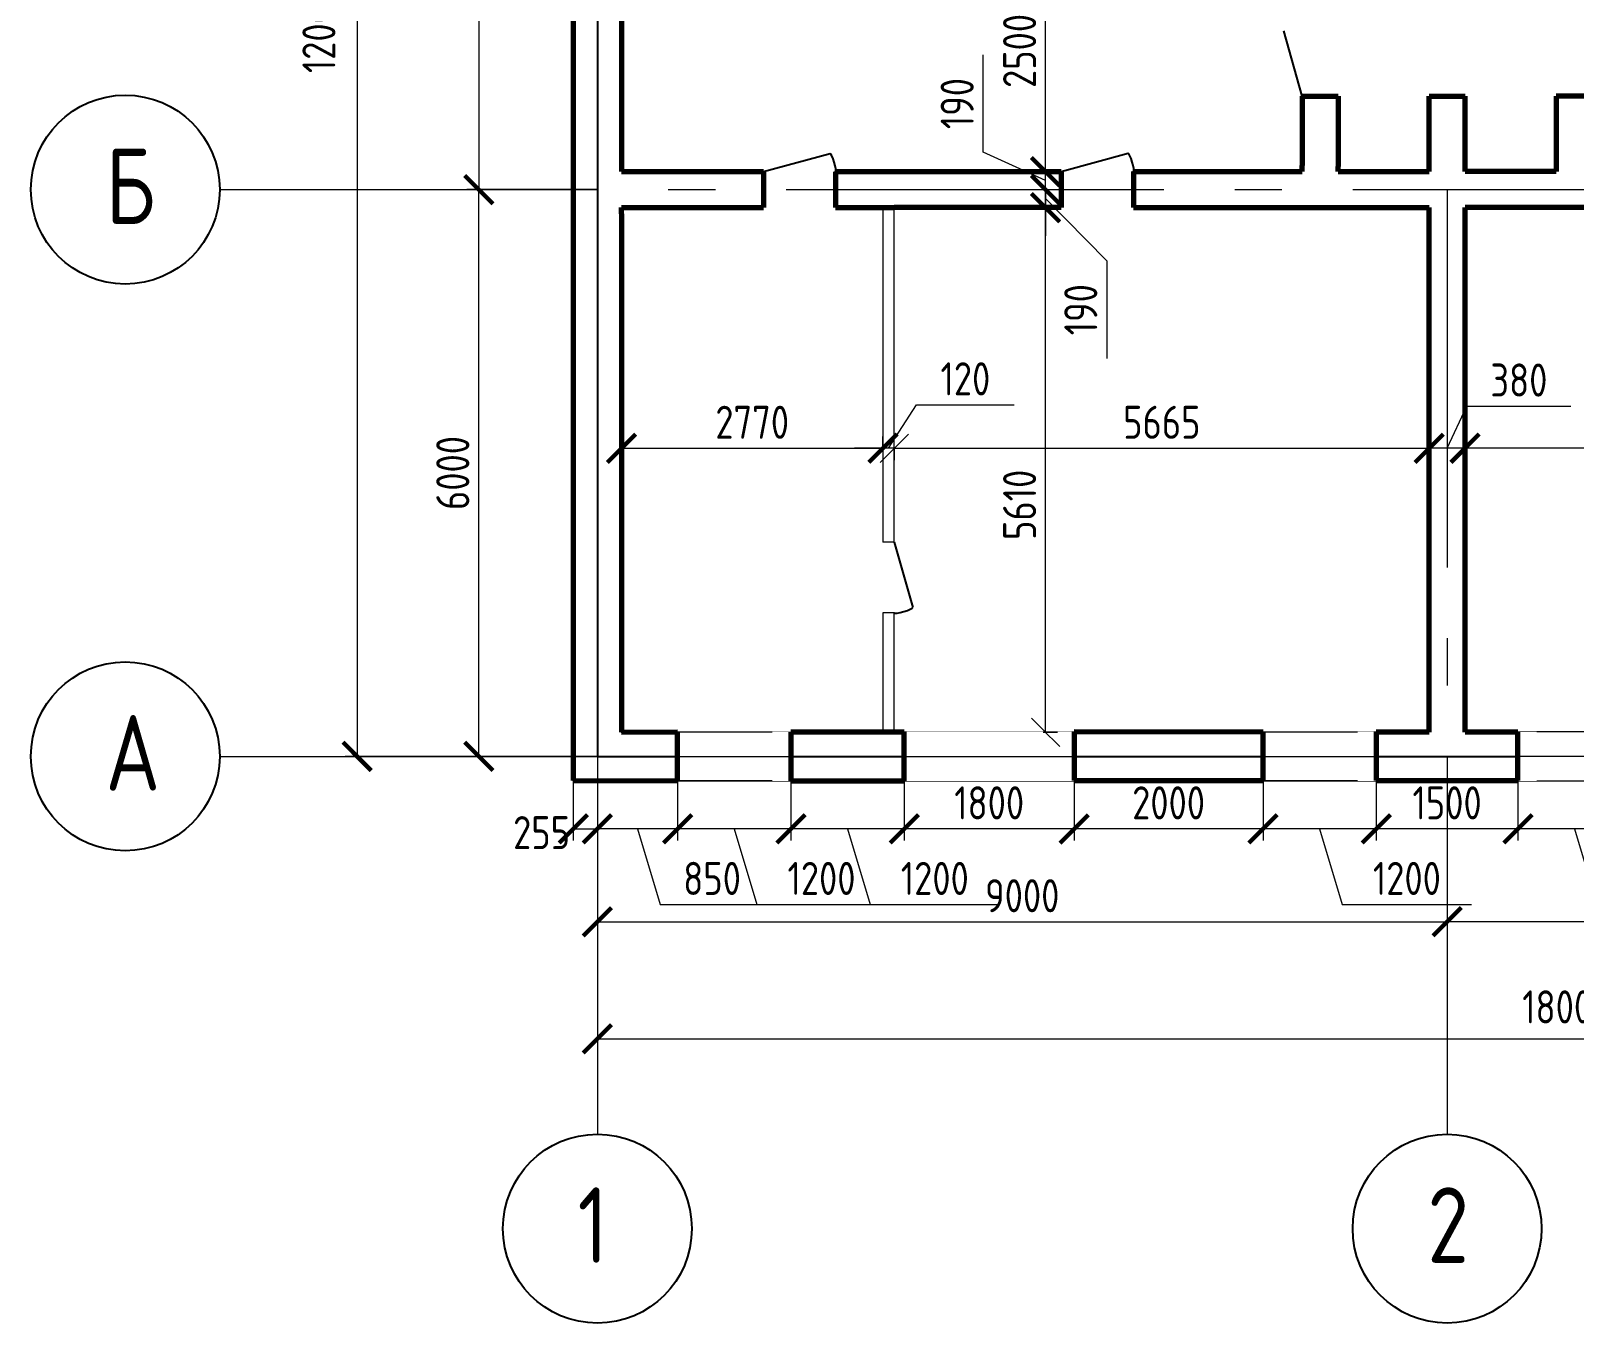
# Model space of a CAD drawing. Header units: millimetres. Extents: x -15256 to 11562, y -38734 to 9397.
# Drawn here: x -15256 to 1089, y -38734 to -25053 of the extents above; entities that cross this region are included whole.
import ezdxf

# ---------------------------------------------------------------- set-up
doc = ezdxf.new("R2010")
doc.units = ezdxf.units.MM
doc.set_wipeout_variables(frame=1)
doc.linetypes.add('ГОСТ 2.303 6', pattern=[12, 8, -1.5, 1, -1.5])
for name, color, linetype, lineweight in [('Оси', 1, 'ГОСТ 2.303 6', 20), ('Основная(схема)', 5, 'Continuous', 70), ('Текст', 102, 'Continuous', 20), ('Тонкая', 250, 'Continuous', 25), ('Тонкая(схема)', 3, 'Continuous', 20)]:
    doc.layers.add(name, color=color, linetype=linetype, lineweight=lineweight)
doc.styles.add('ГОСТ 2.304', font='CS_Gost2304.shx')
doc.styles.add('Схема', font='GOST_A.TTF')
doc.dimstyles.new('Схема', dxfattribs={"dimtxt": 350, "dimasz": 300, "dimexe": 125, "dimexo": 0, "dimgap": 100, "dimtad": 1, "dimdec": 0, "dimtxsty": 'ГОСТ 2.304', "dimblk": 'ARCHTICK', "dimblk1": 'OBLIQUE', "dimblk2": 'OBLIQUE', "dimcen": 300, "dimclrd": 256, "dimclre": 256, "dimclrt": 256, "dimadec": 0, "dimazin": 2, "dimtfac": 0.75, "dimtdec": 4, "dimtmove": 1, "dimatfit": 3, "dimldrblk": 'NONE', "dimfxl": 1, "dimtolj": 1, "dimlwd": -1, "dimlwe": -1, "dimarcsym": 0})

# ---------------------------------------------------------------- blocks, each defined once
blk = doc.blocks.new('_ARCHTICK')
at = {"color": 0, "linetype": 'ByBlock', "const_width": 0.15}
blk.add_lwpolyline([(-0.5, -0.5), (0.5, 0.5)], dxfattribs=at)
blk = doc.blocks.new('*D116')
at = {"layer": 'Defpoints', "color": 0, "linetype": 'ByBlock', "transparency": 16777216}
for p in [(-9256, -20734), (-10512, -26734), (-9256, -26734)]:
    blk.add_point(p, dxfattribs=at)
at = {"layer": 'Тонкая(схема)', "transparency": 16777216}
for p, q in [((-9256, -20734), (-10637, -20734)), ((-10512, -20734), (-10512, -26734)), ((-9256, -26734), (-10637, -26734))]:
    blk.add_line(p, q, dxfattribs=at)
at = {"layer": 'Тонкая(схема)', "linetype": 'ByBlock', "transparency": 16777216, "xscale": 300, "yscale": 300, "zscale": 300}
for p, rotation in [((-10512, -20734), 90), ((-10512, -26734), 270)]:
    blk.add_blockref('_ARCHTICK', p, dxfattribs=dict(at, rotation=rotation))
at = {"layer": 'Тонкая(схема)', "linetype": 'ByBlock', "transparency": 16777216, "insert": (-10787, -23734), "char_height": 350, "attachment_point": 5, "rotation": 90, "style": 'ГОСТ 2.304'}
blk.add_mtext('\\A1;6000', dxfattribs=at)
blk = doc.blocks.new('_NONE')
blk = doc.blocks.new('_Oblique')
at = {"color": 0, "linetype": 'ByBlock', "lineweight": -2}
blk.add_line((-0.5, -0.5), (0.5, 0.5), dxfattribs=at)
blk = doc.blocks.new('*D117')
at = {"layer": 'Defpoints', "color": 0, "linetype": 'ByBlock', "transparency": 16777216}
for p in [(-10512, -26734), (-9256, -26734), (-9256, -32734)]:
    blk.add_point(p, dxfattribs=at)
at = {"layer": 'Тонкая(схема)', "transparency": 16777216}
for p, q in [((-9256, -26734), (-10637, -26734)), ((-10512, -32734), (-10512, -26734)), ((-9256, -32734), (-10637, -32734))]:
    blk.add_line(p, q, dxfattribs=at)
at = {"layer": 'Тонкая(схема)', "linetype": 'ByBlock', "transparency": 16777216, "xscale": 300, "yscale": 300, "zscale": 300}
for p, rotation in [((-10512, -26734), 90), ((-10512, -32734), 270)]:
    blk.add_blockref('_ARCHTICK', p, dxfattribs=dict(at, rotation=rotation))
at = {"layer": 'Тонкая(схема)', "linetype": 'ByBlock', "transparency": 16777216, "insert": (-10787, -29734), "char_height": 350, "attachment_point": 5, "rotation": 90, "style": 'ГОСТ 2.304'}
blk.add_mtext('\\A1;6000', dxfattribs=at)
blk = doc.blocks.new('*D76')
at = {"layer": 'Defpoints', "color": 0, "linetype": 'ByBlock', "transparency": 16777216}
for p in [(-9256, -20734), (-11801, -32734), (-9256, -32734)]:
    blk.add_point(p, dxfattribs=at)
at = {"layer": 'Тонкая(схема)', "transparency": 16777216}
for p, q in [((-9256, -20734), (-11926, -20734)), ((-11801, -20734), (-11801, -32734)), ((-9256, -32734), (-11926, -32734))]:
    blk.add_line(p, q, dxfattribs=at)
at = {"layer": 'Тонкая(схема)', "linetype": 'ByBlock', "transparency": 16777216, "xscale": 300, "yscale": 300, "zscale": 300}
for p, rotation in [((-11801, -20734), 90), ((-11801, -32734), 270)]:
    blk.add_blockref('_ARCHTICK', p, dxfattribs=dict(at, rotation=rotation))
at = {"layer": 'Тонкая(схема)', "linetype": 'ByBlock', "transparency": 16777216, "insert": (-12205, -25044), "char_height": 350, "attachment_point": 5, "rotation": 90, "style": 'ГОСТ 2.304'}
blk.add_mtext('\\A1;12000', dxfattribs=at)
blk = doc.blocks.new('*D118')
at = {"layer": 'Defpoints', "color": 0, "linetype": 'ByBlock', "transparency": 16777216}
for p in [(-9511, -32734), (-9256, -32734), (-9256, -33501)]:
    blk.add_point(p, dxfattribs=at)
at = {"layer": 'Тонкая(схема)', "transparency": 16777216}
for p, q in [((-9511, -32734), (-9511, -33626)), ((-9256, -32734), (-9256, -33626)), ((-9511, -33501), (-9256, -33501))]:
    blk.add_line(p, q, dxfattribs=at)
at = {"layer": 'Тонкая(схема)', "linetype": 'ByBlock', "transparency": 16777216, "xscale": 300, "yscale": 300, "zscale": 300, "rotation": 180}
blk.add_blockref('_ARCHTICK', (-9511, -33501), dxfattribs=at)
at = {"layer": 'Тонкая(схема)', "linetype": 'ByBlock', "transparency": 16777216, "xscale": 300, "yscale": 300, "zscale": 300}
blk.add_blockref('_ARCHTICK', (-9256, -33501), dxfattribs=at)
at = {"layer": 'Тонкая(схема)', "linetype": 'ByBlock', "transparency": 16777216, "insert": (-9847, -33541), "char_height": 350, "attachment_point": 5, "style": 'ГОСТ 2.304'}
blk.add_mtext('\\A1;255', dxfattribs=at)
blk = doc.blocks.new('*U27')
at = {"layer": 'Основная(схема)', "linetype": 'ByBlock'}
for p, q in [((0, -260), (0, 260)), ((0, -260), (0, 260)), ((1200, 260), (1200, -260))]:
    blk.add_line(p, q, dxfattribs=at)
at = {"layer": 'Тонкая(схема)', "linetype": 'ByBlock'}
for p, q in [((0, 260), (1000, 260)), ((0, 260), (1200, 260)), ((0, 0), (1000, 0)), ((1000, -260), (0, -260)), ((1200, -260), (0, -260))]:
    blk.add_line(p, q, dxfattribs=at)
at = {"linetype": 'ByBlock'}
blk.add_wipeout([(0, 260), (1200, 260), (1200, -260), (0, -260)], dxfattribs=at).dxf.layer = 'Тонкая(схема)'
at = {"layer": 'Основная(схема)', "linetype": 'ByBlock'}
blk.add_line((0, -260), (0, 260), dxfattribs=at)
at = {"layer": 'Тонкая(схема)', "linetype": 'ByBlock'}
for p, q in [((0, 260), (1000, 260)), ((0, 0), (1200, 0)), ((1000, -260), (0, -260))]:
    blk.add_line(p, q, dxfattribs=at)
blk = doc.blocks.new('*U28')
at = {"layer": 'Основная(схема)', "linetype": 'ByBlock'}
for p, q in [((0, -260), (0, 260)), ((0, -260), (0, 260)), ((0, -260), (0, 260)), ((1800, 260), (1800, -260))]:
    blk.add_line(p, q, dxfattribs=at)
at = {"layer": 'Тонкая(схема)', "linetype": 'ByBlock'}
for p, q in [((0, 260), (1000, 260)), ((0, 260), (1000, 260)), ((0, 0), (1000, 0)), ((1000, -260), (0, -260)), ((1000, -260), (0, -260))]:
    blk.add_line(p, q, dxfattribs=at)
at = {"linetype": 'ByBlock'}
blk.add_wipeout([(0, 260), (1800, 260), (1800, -260), (0, -260)], dxfattribs=at).dxf.layer = 'Тонкая(схема)'
at = {"layer": 'Основная(схема)', "linetype": 'ByBlock'}
blk.add_line((0, -260), (0, 260), dxfattribs=at)
at = {"layer": 'Тонкая(схема)', "linetype": 'ByBlock'}
blk.add_line((0, 0), (1800, 0), dxfattribs=at)
blk = doc.blocks.new('*U29')
at = {"layer": 'Основная(схема)', "linetype": 'ByBlock'}
for p, q in [((0, -260), (0, 260)), ((0, -260), (0, 260)), ((1200, 260), (1200, -260))]:
    blk.add_line(p, q, dxfattribs=at)
at = {"layer": 'Тонкая(схема)', "linetype": 'ByBlock'}
for p, q in [((0, 260), (1000, 260)), ((0, 260), (1200, 260)), ((0, 0), (1000, 0)), ((1000, -260), (0, -260)), ((1200, -260), (0, -260))]:
    blk.add_line(p, q, dxfattribs=at)
at = {"linetype": 'ByBlock'}
blk.add_wipeout([(0, 260), (1200, 260), (1200, -260), (0, -260)], dxfattribs=at).dxf.layer = 'Тонкая(схема)'
at = {"layer": 'Основная(схема)', "linetype": 'ByBlock'}
blk.add_line((0, -260), (0, 260), dxfattribs=at)
at = {"layer": 'Тонкая(схема)', "linetype": 'ByBlock'}
for p, q in [((0, 260), (1000, 260)), ((0, 0), (1200, 0)), ((1000, -260), (0, -260))]:
    blk.add_line(p, q, dxfattribs=at)
blk = doc.blocks.new('*D88')
at = {"layer": 'Defpoints', "color": 0, "linetype": 'ByBlock', "transparency": 16777216}
for p in [(-9001, -29498), (-6231, -29472), (-6231, -29498)]:
    blk.add_point(p, dxfattribs=at)
at = {"layer": 'Тонкая(схема)', "transparency": 16777216}
for p, q in [((-9001, -29498), (-9001, -29347)), ((-6231, -29498), (-6231, -29347)), ((-9001, -29472), (-6231, -29472))]:
    blk.add_line(p, q, dxfattribs=at)
at = {"layer": 'Тонкая(схема)', "linetype": 'ByBlock', "transparency": 16777216, "xscale": 300, "yscale": 300, "zscale": 300, "rotation": 180}
blk.add_blockref('_ARCHTICK', (-9001, -29472), dxfattribs=at)
at = {"layer": 'Тонкая(схема)', "linetype": 'ByBlock', "transparency": 16777216, "xscale": 300, "yscale": 300, "zscale": 300}
blk.add_blockref('_ARCHTICK', (-6231, -29472), dxfattribs=at)
at = {"layer": 'Тонкая(схема)', "linetype": 'ByBlock', "transparency": 16777216, "insert": (-7616, -29197), "char_height": 350, "attachment_point": 5, "style": 'ГОСТ 2.304'}
blk.add_mtext('\\A1;2770', dxfattribs=at)
blk = doc.blocks.new('*D89')
at = {"layer": 'Defpoints', "color": 0, "linetype": 'ByBlock', "transparency": 16777216}
for p in [(-446, -29472), (-446, -29482), (-66, -29469)]:
    blk.add_point(p, dxfattribs=at)
at = {"layer": 'Тонкая(схема)', "transparency": 16777216}
for p, q in [((-256, -29472), (-46, -29025)), ((-46, -29025), (1054, -29025)), ((-446, -29482), (-446, -29347)), ((-66, -29472), (-446, -29472)), ((-66, -29469), (-66, -29597))]:
    blk.add_line(p, q, dxfattribs=at)
at = {"layer": 'Тонкая(схема)', "linetype": 'ByBlock', "transparency": 16777216, "xscale": 300, "yscale": 300, "zscale": 300, "rotation": 180}
blk.add_blockref('_ARCHTICK', (-446, -29472), dxfattribs=at)
at = {"layer": 'Тонкая(схема)', "linetype": 'ByBlock', "transparency": 16777216, "xscale": 300, "yscale": 300, "zscale": 300}
blk.add_blockref('_ARCHTICK', (-66, -29472), dxfattribs=at)
at = {"layer": 'Тонкая(схема)', "linetype": 'ByBlock', "transparency": 16777216, "insert": (504, -28750), "char_height": 350, "attachment_point": 5, "style": 'ГОСТ 2.304'}
blk.add_mtext('\\A1;380', dxfattribs=at)
blk = doc.blocks.new('*D90')
at = {"layer": 'Defpoints', "color": 0, "linetype": 'ByBlock', "transparency": 16777216}
for p in [(5599, -28501), (-66, -29469), (-66, -29472)]:
    blk.add_point(p, dxfattribs=at)
at = {"layer": 'Тонкая(схема)', "transparency": 16777216}
for p, q in [((5599, -28501), (5599, -29597)), ((-66, -29469), (-66, -29597)), ((5599, -29472), (-66, -29472))]:
    blk.add_line(p, q, dxfattribs=at)
at = {"layer": 'Тонкая(схема)', "linetype": 'ByBlock', "transparency": 16777216, "xscale": 300, "yscale": 300, "zscale": 300, "rotation": 180}
blk.add_blockref('_ARCHTICK', (-66, -29472), dxfattribs=at)
at = {"layer": 'Тонкая(схема)', "linetype": 'ByBlock', "transparency": 16777216, "xscale": 300, "yscale": 300, "zscale": 300}
blk.add_blockref('_Oblique', (5599, -29472), dxfattribs=at)
at = {"layer": 'Тонкая(схема)', "linetype": 'ByBlock', "transparency": 16777216, "insert": (2767, -29197), "char_height": 350, "attachment_point": 5, "style": 'ГОСТ 2.304'}
blk.add_mtext('\\A1;5665', dxfattribs=at)
blk = doc.blocks.new('*D96')
at = {"layer": 'Defpoints', "color": 0, "linetype": 'ByBlock', "transparency": 16777216}
for p in [(-9256, -32734), (-8406, -32989), (-9256, -33501)]:
    blk.add_point(p, dxfattribs=at)
at = {"layer": 'Тонкая(схема)', "transparency": 16777216}
for p, q in [((-9256, -32734), (-9256, -33626)), ((-8406, -32989), (-8406, -33626)), ((-8406, -33501), (-9256, -33501)), ((-8831, -33501), (-8591, -34301)), ((-8591, -34301), (-7491, -34301))]:
    blk.add_line(p, q, dxfattribs=at)
at = {"layer": 'Тонкая(схема)', "linetype": 'ByBlock', "transparency": 16777216, "xscale": 300, "yscale": 300, "zscale": 300, "rotation": 180}
blk.add_blockref('_ARCHTICK', (-9256, -33501), dxfattribs=at)
at = {"layer": 'Тонкая(схема)', "linetype": 'ByBlock', "transparency": 16777216, "xscale": 300, "yscale": 300, "zscale": 300}
blk.add_blockref('_ARCHTICK', (-8406, -33501), dxfattribs=at)
at = {"layer": 'Тонкая(схема)', "linetype": 'ByBlock', "transparency": 16777216, "insert": (-8041, -34026), "char_height": 350, "attachment_point": 5, "style": 'ГОСТ 2.304'}
blk.add_mtext('\\A1;850', dxfattribs=at)
blk = doc.blocks.new('*D97')
at = {"layer": 'Defpoints', "color": 0, "linetype": 'ByBlock', "transparency": 16777216}
for p in [(-8406, -32989), (-7206, -32989), (-8406, -33501)]:
    blk.add_point(p, dxfattribs=at)
at = {"layer": 'Тонкая(схема)', "transparency": 16777216}
for p, q in [((-8406, -32989), (-8406, -33626)), ((-7206, -32989), (-7206, -33626)), ((-7206, -33501), (-8406, -33501)), ((-7806, -33501), (-7566, -34301)), ((-7566, -34301), (-6199, -34301))]:
    blk.add_line(p, q, dxfattribs=at)
at = {"layer": 'Тонкая(схема)', "linetype": 'ByBlock', "transparency": 16777216, "xscale": 300, "yscale": 300, "zscale": 300, "rotation": 180}
blk.add_blockref('_ARCHTICK', (-8406, -33501), dxfattribs=at)
at = {"layer": 'Тонкая(схема)', "linetype": 'ByBlock', "transparency": 16777216, "xscale": 300, "yscale": 300, "zscale": 300}
blk.add_blockref('_ARCHTICK', (-7206, -33501), dxfattribs=at)
at = {"layer": 'Тонкая(схема)', "linetype": 'ByBlock', "transparency": 16777216, "insert": (-6882, -34026), "char_height": 350, "attachment_point": 5, "style": 'ГОСТ 2.304'}
blk.add_mtext('\\A1;1200', dxfattribs=at)
blk = doc.blocks.new('*D98')
at = {"layer": 'Defpoints', "color": 0, "linetype": 'ByBlock', "transparency": 16777216}
for p in [(-7206, -32989), (-6006, -32989), (-7206, -33501)]:
    blk.add_point(p, dxfattribs=at)
at = {"layer": 'Тонкая(схема)', "transparency": 16777216}
for p, q in [((-7206, -32989), (-7206, -33626)), ((-6006, -32989), (-6006, -33626)), ((-6006, -33501), (-7206, -33501)), ((-6606, -33501), (-6366, -34301)), ((-6366, -34301), (-4999, -34301))]:
    blk.add_line(p, q, dxfattribs=at)
at = {"layer": 'Тонкая(схема)', "linetype": 'ByBlock', "transparency": 16777216, "xscale": 300, "yscale": 300, "zscale": 300, "rotation": 180}
blk.add_blockref('_ARCHTICK', (-7206, -33501), dxfattribs=at)
at = {"layer": 'Тонкая(схема)', "linetype": 'ByBlock', "transparency": 16777216, "xscale": 300, "yscale": 300, "zscale": 300}
blk.add_blockref('_ARCHTICK', (-6006, -33501), dxfattribs=at)
at = {"layer": 'Тонкая(схема)', "linetype": 'ByBlock', "transparency": 16777216, "insert": (-5682, -34026), "char_height": 350, "attachment_point": 5, "style": 'ГОСТ 2.304'}
blk.add_mtext('\\A1;1200', dxfattribs=at)
blk = doc.blocks.new('*D99')
at = {"layer": 'Defpoints', "color": 0, "linetype": 'ByBlock', "transparency": 16777216}
for p in [(-6006, -32989), (-4206, -32994), (-6006, -33501)]:
    blk.add_point(p, dxfattribs=at)
at = {"layer": 'Тонкая(схема)', "transparency": 16777216}
for p, q in [((-6006, -32989), (-6006, -33626)), ((-4206, -32994), (-4206, -33626)), ((-4206, -33501), (-6006, -33501))]:
    blk.add_line(p, q, dxfattribs=at)
at = {"layer": 'Тонкая(схема)', "linetype": 'ByBlock', "transparency": 16777216, "xscale": 300, "yscale": 300, "zscale": 300, "rotation": 180}
blk.add_blockref('_ARCHTICK', (-6006, -33501), dxfattribs=at)
at = {"layer": 'Тонкая(схема)', "linetype": 'ByBlock', "transparency": 16777216, "xscale": 300, "yscale": 300, "zscale": 300}
blk.add_blockref('_ARCHTICK', (-4206, -33501), dxfattribs=at)
at = {"layer": 'Тонкая(схема)', "linetype": 'ByBlock', "transparency": 16777216, "insert": (-5106, -33226), "char_height": 350, "attachment_point": 5, "style": 'ГОСТ 2.304'}
blk.add_mtext('\\A1;1800', dxfattribs=at)
blk = doc.blocks.new('*D100')
at = {"layer": 'Defpoints', "color": 0, "linetype": 'ByBlock', "transparency": 16777216}
for p in [(-4206, -32994), (-2206, -32989), (-4206, -33501)]:
    blk.add_point(p, dxfattribs=at)
at = {"layer": 'Тонкая(схема)', "transparency": 16777216}
for p, q in [((-4206, -32994), (-4206, -33626)), ((-2206, -32989), (-2206, -33626)), ((-2206, -33501), (-4206, -33501))]:
    blk.add_line(p, q, dxfattribs=at)
at = {"layer": 'Тонкая(схема)', "linetype": 'ByBlock', "transparency": 16777216, "xscale": 300, "yscale": 300, "zscale": 300, "rotation": 180}
blk.add_blockref('_ARCHTICK', (-4206, -33501), dxfattribs=at)
at = {"layer": 'Тонкая(схема)', "linetype": 'ByBlock', "transparency": 16777216, "xscale": 300, "yscale": 300, "zscale": 300}
blk.add_blockref('_ARCHTICK', (-2206, -33501), dxfattribs=at)
at = {"layer": 'Тонкая(схема)', "linetype": 'ByBlock', "transparency": 16777216, "insert": (-3206, -33226), "char_height": 350, "attachment_point": 5, "style": 'ГОСТ 2.304'}
blk.add_mtext('\\A1;2000', dxfattribs=at)
blk = doc.blocks.new('*D101')
at = {"layer": 'Defpoints', "color": 0, "linetype": 'ByBlock', "transparency": 16777216}
for p in [(-2206, -32989), (-1006, -32989), (-2206, -33501)]:
    blk.add_point(p, dxfattribs=at)
at = {"layer": 'Тонкая(схема)', "transparency": 16777216}
for p, q in [((-2206, -32989), (-2206, -33626)), ((-1006, -32989), (-1006, -33626)), ((-1006, -33501), (-2206, -33501)), ((-1606, -33501), (-1366, -34301)), ((-1366, -34301), (1, -34301))]:
    blk.add_line(p, q, dxfattribs=at)
at = {"layer": 'Тонкая(схема)', "linetype": 'ByBlock', "transparency": 16777216, "xscale": 300, "yscale": 300, "zscale": 300, "rotation": 180}
blk.add_blockref('_ARCHTICK', (-2206, -33501), dxfattribs=at)
at = {"layer": 'Тонкая(схема)', "linetype": 'ByBlock', "transparency": 16777216, "xscale": 300, "yscale": 300, "zscale": 300}
blk.add_blockref('_ARCHTICK', (-1006, -33501), dxfattribs=at)
at = {"layer": 'Тонкая(схема)', "linetype": 'ByBlock', "transparency": 16777216, "insert": (-682, -34026), "char_height": 350, "attachment_point": 5, "style": 'ГОСТ 2.304'}
blk.add_mtext('\\A1;1200', dxfattribs=at)
blk = doc.blocks.new('*D102')
at = {"layer": 'Defpoints', "color": 0, "linetype": 'ByBlock', "transparency": 16777216}
for p in [(-1006, -32989), (494, -32994), (-1006, -33501)]:
    blk.add_point(p, dxfattribs=at)
at = {"layer": 'Тонкая(схема)', "transparency": 16777216}
for p, q in [((-1006, -32989), (-1006, -33626)), ((494, -32994), (494, -33626)), ((494, -33501), (-1006, -33501))]:
    blk.add_line(p, q, dxfattribs=at)
at = {"layer": 'Тонкая(схема)', "linetype": 'ByBlock', "transparency": 16777216, "xscale": 300, "yscale": 300, "zscale": 300, "rotation": 180}
blk.add_blockref('_ARCHTICK', (-1006, -33501), dxfattribs=at)
at = {"layer": 'Тонкая(схема)', "linetype": 'ByBlock', "transparency": 16777216, "xscale": 300, "yscale": 300, "zscale": 300}
blk.add_blockref('_ARCHTICK', (494, -33501), dxfattribs=at)
at = {"layer": 'Тонкая(схема)', "linetype": 'ByBlock', "transparency": 16777216, "insert": (-256, -33226), "char_height": 350, "attachment_point": 5, "style": 'ГОСТ 2.304'}
blk.add_mtext('\\A1;1500', dxfattribs=at)
blk = doc.blocks.new('*D103')
at = {"layer": 'Defpoints', "color": 0, "linetype": 'ByBlock', "transparency": 16777216}
for p in [(494, -32994), (1694, -32994), (494, -33501)]:
    blk.add_point(p, dxfattribs=at)
at = {"layer": 'Тонкая(схема)', "transparency": 16777216}
for p, q in [((494, -32994), (494, -33626)), ((1694, -32994), (1694, -33626)), ((1694, -33501), (494, -33501)), ((1094, -33501), (1334, -34301)), ((1334, -34301), (2701, -34301))]:
    blk.add_line(p, q, dxfattribs=at)
at = {"layer": 'Тонкая(схема)', "linetype": 'ByBlock', "transparency": 16777216, "xscale": 300, "yscale": 300, "zscale": 300, "rotation": 180}
blk.add_blockref('_ARCHTICK', (494, -33501), dxfattribs=at)
at = {"layer": 'Тонкая(схема)', "linetype": 'ByBlock', "transparency": 16777216, "xscale": 300, "yscale": 300, "zscale": 300}
blk.add_blockref('_ARCHTICK', (1694, -33501), dxfattribs=at)
at = {"layer": 'Тонкая(схема)', "linetype": 'ByBlock', "transparency": 16777216, "insert": (2018, -34026), "char_height": 350, "attachment_point": 5, "style": 'ГОСТ 2.304'}
blk.add_mtext('\\A1;1200', dxfattribs=at)
blk = doc.blocks.new('*D78')
at = {"layer": 'Defpoints', "color": 0, "linetype": 'ByBlock', "transparency": 16777216}
for p in [(-4509, -23989), (-4011, -23989), (-4509, -26544)]:
    blk.add_point(p, dxfattribs=at)
at = {"layer": 'Тонкая(схема)', "transparency": 16777216}
for p, q in [((-4011, -23989), (-4634, -23989)), ((-4509, -26544), (-4509, -23989)), ((-4509, -26544), (-4634, -26544))]:
    blk.add_line(p, q, dxfattribs=at)
at = {"layer": 'Тонкая(схема)', "linetype": 'ByBlock', "transparency": 16777216, "xscale": 300, "yscale": 300, "zscale": 300}
for p, rotation in [((-4509, -23989), 90), ((-4509, -26544), 270)]:
    blk.add_blockref('_ARCHTICK', p, dxfattribs=dict(at, rotation=rotation))
at = {"layer": 'Тонкая(схема)', "linetype": 'ByBlock', "transparency": 16777216, "insert": (-4784, -25266), "char_height": 350, "attachment_point": 5, "rotation": 90, "style": 'ГОСТ 2.304'}
blk.add_mtext('\\A1;2500', dxfattribs=at)
blk = doc.blocks.new('*D79')
at = {"layer": 'Defpoints', "color": 0, "linetype": 'ByBlock', "transparency": 16777216}
for p in [(-6231, -29472), (-6231, -29498), (-6111, -29467)]:
    blk.add_point(p, dxfattribs=at)
at = {"layer": 'Тонкая(схема)', "transparency": 16777216}
for p, q in [((-6171, -29472), (-5875, -29012)), ((-5875, -29012), (-4841, -29012)), ((-6231, -29498), (-6231, -29347)), ((-6231, -29472), (-6531, -29472)), ((-6111, -29472), (-6231, -29472)), ((-6111, -29472), (-6231, -29472)), ((-6111, -29467), (-6111, -29597)), ((-6111, -29472), (-5811, -29472))]:
    blk.add_line(p, q, dxfattribs=at)
at = {"layer": 'Тонкая(схема)', "linetype": 'ByBlock', "transparency": 16777216, "xscale": 300, "yscale": 300, "zscale": 300}
blk.add_blockref('_ARCHTICK', (-6231, -29472), dxfattribs=at)
at = {"layer": 'Тонкая(схема)', "linetype": 'ByBlock', "transparency": 16777216, "xscale": 300, "yscale": 300, "zscale": 300, "rotation": 180}
blk.add_blockref('_Oblique', (-6111, -29472), dxfattribs=at)
at = {"layer": 'Тонкая(схема)', "linetype": 'ByBlock', "transparency": 16777216, "insert": (-5358, -28737), "char_height": 350, "attachment_point": 5, "style": 'ГОСТ 2.304'}
blk.add_mtext('\\A1;120', dxfattribs=at)
blk = doc.blocks.new('*D80')
at = {"layer": 'Defpoints', "color": 0, "linetype": 'ByBlock', "transparency": 16777216}
for p in [(-6111, -29467), (-446, -29472), (-446, -29472)]:
    blk.add_point(p, dxfattribs=at)
at = {"layer": 'Тонкая(схема)', "transparency": 16777216}
for p, q in [((-446, -29472), (-446, -29347)), ((-6111, -29467), (-6111, -29597)), ((-6111, -29472), (-446, -29472))]:
    blk.add_line(p, q, dxfattribs=at)
at = {"layer": 'Тонкая(схема)', "linetype": 'ByBlock', "transparency": 16777216, "xscale": 300, "yscale": 300, "zscale": 300, "rotation": 180}
blk.add_blockref('_Oblique', (-6111, -29472), dxfattribs=at)
at = {"layer": 'Тонкая(схема)', "linetype": 'ByBlock', "transparency": 16777216, "xscale": 300, "yscale": 300, "zscale": 300}
blk.add_blockref('_ARCHTICK', (-446, -29472), dxfattribs=at)
at = {"layer": 'Тонкая(схема)', "linetype": 'ByBlock', "transparency": 16777216, "insert": (-3278, -29197), "char_height": 350, "attachment_point": 5, "style": 'ГОСТ 2.304'}
blk.add_mtext('\\A1;5665', dxfattribs=at)
blk = doc.blocks.new('*D81')
at = {"layer": 'Defpoints', "color": 0, "linetype": 'ByBlock', "transparency": 16777216}
for p in [(-9256, -32734), (-256, -32734), (-256, -34484)]:
    blk.add_point(p, dxfattribs=at)
at = {"layer": 'Тонкая(схема)', "transparency": 16777216}
for p, q in [((-9256, -32734), (-9256, -34609)), ((-256, -32734), (-256, -34609)), ((-9256, -34484), (-256, -34484))]:
    blk.add_line(p, q, dxfattribs=at)
at = {"layer": 'Тонкая(схема)', "linetype": 'ByBlock', "transparency": 16777216, "xscale": 300, "yscale": 300, "zscale": 300, "rotation": 180}
blk.add_blockref('_ARCHTICK', (-9256, -34484), dxfattribs=at)
at = {"layer": 'Тонкая(схема)', "linetype": 'ByBlock', "transparency": 16777216, "xscale": 300, "yscale": 300, "zscale": 300}
blk.add_blockref('_ARCHTICK', (-256, -34484), dxfattribs=at)
at = {"layer": 'Тонкая(схема)', "linetype": 'ByBlock', "transparency": 16777216, "insert": (-4756, -34209), "char_height": 350, "attachment_point": 5, "style": 'ГОСТ 2.304'}
blk.add_mtext('\\A1;9000', dxfattribs=at)
blk = doc.blocks.new('*D73')
at = {"layer": 'Defpoints', "color": 0, "linetype": 'ByBlock', "transparency": 16777216}
for p in [(-256, -32734), (8744, -32734), (-256, -34484)]:
    blk.add_point(p, dxfattribs=at)
at = {"layer": 'Тонкая(схема)', "transparency": 16777216}
for p, q in [((-256, -32734), (-256, -34609)), ((8744, -32734), (8744, -34609)), ((8744, -34484), (-256, -34484))]:
    blk.add_line(p, q, dxfattribs=at)
at = {"layer": 'Тонкая(схема)', "linetype": 'ByBlock', "transparency": 16777216, "xscale": 300, "yscale": 300, "zscale": 300, "rotation": 180}
blk.add_blockref('_ARCHTICK', (-256, -34484), dxfattribs=at)
at = {"layer": 'Тонкая(схема)', "linetype": 'ByBlock', "transparency": 16777216, "xscale": 300, "yscale": 300, "zscale": 300}
blk.add_blockref('_ARCHTICK', (8744, -34484), dxfattribs=at)
at = {"layer": 'Тонкая(схема)', "linetype": 'ByBlock', "transparency": 16777216, "insert": (4244, -34209), "char_height": 350, "attachment_point": 5, "style": 'ГОСТ 2.304'}
blk.add_mtext('\\A1;9000', dxfattribs=at)
blk = doc.blocks.new('*D74')
at = {"layer": 'Defpoints', "color": 0, "linetype": 'ByBlock', "transparency": 16777216}
for p in [(-9256, -32734), (8744, -32734), (8744, -35724)]:
    blk.add_point(p, dxfattribs=at)
at = {"layer": 'Тонкая(схема)', "transparency": 16777216}
for p, q in [((-9256, -32734), (-9256, -35849)), ((8744, -32734), (8744, -35849)), ((-9256, -35724), (8744, -35724))]:
    blk.add_line(p, q, dxfattribs=at)
at = {"layer": 'Тонкая(схема)', "linetype": 'ByBlock', "transparency": 16777216, "xscale": 300, "yscale": 300, "zscale": 300, "rotation": 180}
blk.add_blockref('_ARCHTICK', (-9256, -35724), dxfattribs=at)
at = {"layer": 'Тонкая(схема)', "linetype": 'ByBlock', "transparency": 16777216, "xscale": 300, "yscale": 300, "zscale": 300}
blk.add_blockref('_ARCHTICK', (8744, -35724), dxfattribs=at)
at = {"layer": 'Тонкая(схема)', "linetype": 'ByBlock', "transparency": 16777216, "insert": (1006, -35386), "char_height": 350, "attachment_point": 5, "style": 'ГОСТ 2.304'}
blk.add_mtext('\\A1;18000', dxfattribs=at)
blk = doc.blocks.new('*D82')
at = {"layer": 'Defpoints', "color": 0, "linetype": 'ByBlock', "transparency": 16777216}
for p in [(-4509, -26544), (-4509, -26544), (-4539, -26734)]:
    blk.add_point(p, dxfattribs=at)
at = {"layer": 'Тонкая(схема)', "transparency": 16777216}
for p, q in [((-5170, -26339), (-5170, -25306)), ((-4509, -26544), (-4509, -26244)), ((-4509, -26639), (-5170, -26339)), ((-4509, -26544), (-4634, -26544)), ((-4509, -26734), (-4509, -26544)), ((-4509, -26734), (-4509, -26544)), ((-4539, -26734), (-4384, -26734)), ((-4509, -26734), (-4509, -27034))]:
    blk.add_line(p, q, dxfattribs=at)
at = {"layer": 'Тонкая(схема)', "linetype": 'ByBlock', "transparency": 16777216, "xscale": 300, "yscale": 300, "zscale": 300}
for name, p, rotation in [('_ARCHTICK', (-4509, -26544), 270), ('_Oblique', (-4509, -26734), 90)]:
    blk.add_blockref(name, p, dxfattribs=dict(at, rotation=rotation))
at = {"layer": 'Тонкая(схема)', "linetype": 'ByBlock', "transparency": 16777216, "insert": (-5445, -25823), "char_height": 350, "attachment_point": 5, "rotation": 90, "style": 'ГОСТ 2.304'}
blk.add_mtext('\\A1;190', dxfattribs=at)
blk = doc.blocks.new('*D83')
at = {"layer": 'Defpoints', "color": 0, "linetype": 'ByBlock', "transparency": 16777216}
for p in [(-4539, -26734), (-4509, -26734), (-4539, -26924)]:
    blk.add_point(p, dxfattribs=at)
at = {"layer": 'Тонкая(схема)', "transparency": 16777216}
for p, q in [((-4509, -26734), (-4509, -26434)), ((-4539, -26734), (-4384, -26734)), ((-4509, -26924), (-4509, -26734)), ((-4509, -26924), (-4509, -26734)), ((-4539, -26924), (-4384, -26924)), ((-4509, -26829), (-3861, -27488)), ((-4509, -26924), (-4509, -27224)), ((-3861, -27488), (-3861, -28521))]:
    blk.add_line(p, q, dxfattribs=at)
at = {"layer": 'Тонкая(схема)', "linetype": 'ByBlock', "transparency": 16777216, "xscale": 300, "yscale": 300, "zscale": 300}
for name, p, rotation in [('_ARCHTICK', (-4509, -26734), 270), ('_Oblique', (-4509, -26924), 90)]:
    blk.add_blockref(name, p, dxfattribs=dict(at, rotation=rotation))
at = {"layer": 'Тонкая(схема)', "linetype": 'ByBlock', "transparency": 16777216, "insert": (-4136, -28005), "char_height": 350, "attachment_point": 5, "rotation": 90, "style": 'ГОСТ 2.304'}
blk.add_mtext('\\A1;190', dxfattribs=at)
blk = doc.blocks.new('*D84')
at = {"layer": 'Defpoints', "color": 0, "linetype": 'ByBlock', "transparency": 16777216}
for p in [(-4539, -26924), (-4509, -26924), (-4534, -32479)]:
    blk.add_point(p, dxfattribs=at)
at = {"layer": 'Тонкая(схема)', "transparency": 16777216}
for p, q in [((-4539, -26924), (-4384, -26924)), ((-4509, -32479), (-4509, -26924)), ((-4534, -32479), (-4384, -32479))]:
    blk.add_line(p, q, dxfattribs=at)
at = {"layer": 'Тонкая(схема)', "linetype": 'ByBlock', "transparency": 16777216, "xscale": 300, "yscale": 300, "zscale": 300}
for name, p, rotation in [('_ARCHTICK', (-4509, -26924), 90), ('_Oblique', (-4509, -32479), 270)]:
    blk.add_blockref(name, p, dxfattribs=dict(at, rotation=rotation))
at = {"layer": 'Тонкая(схема)', "linetype": 'ByBlock', "transparency": 16777216, "insert": (-4784, -30071), "char_height": 350, "attachment_point": 5, "rotation": 90, "style": 'ГОСТ 2.304'}
blk.add_mtext('\\A1;5610', dxfattribs=at)

msp = doc.modelspace()

# ---------------------------------------------------------------- linework, layer by layer
at = {"layer": 'Оси', "ltscale": 500}
for p, q in [((-9255.8, -20733.6), (-9255.8, -36733.6)), ((-13255.8, -26733.6), (8744.2, -26733.6)), ((-255.8, -26733.6), (-255.8, -36733.6)), ((-13255.8, -32733.6), (8744.2, -32733.6))]:
    msp.add_line(p, q, dxfattribs=at)
at = {"layer": 'Основная(схема)', "linetype": 'ByBlock'}
for p, q in [((-9510.8, -20478.6), (-9510.8, -32988.6)), ((-9000.8, -20988.6), (-9000.8, -26478.6)), ((-1790.8, -25745.2), (-1790.8, -26478.6)), ((-1790.8, -25745.2), (-1410.8, -25745.2)), ((-1410.8, -25745.2), (-1410.8, -26478.6)), ((-445.8, -26478.6), (-445.8, -25745.2)), ((-445.8, -25745.2), (-65.8, -25745.2)), ((-65.8, -26478.6), (-65.8, -25745.2)), ((1279.2, -25745.2), (899.2, -25745.2)), ((899.2, -25745.2), (899.2, -26478.6)), ((-9000.8, -26478.6), (-9000.8, -26543.6)), ((-1790.8, -26543.6), (-1790.8, -26478.6)), ((-1410.8, -26478.6), (-1410.8, -26488.6)), ((-445.8, -26543.6), (-445.8, -26478.6)), ((-65.8, -26543.6), (-65.8, -26478.6)), ((899.2, -26478.6), (899.2, -26488.6)), ((-9000.8, -26543.6), (-7498, -26543.6)), ((-7498, -26543.6), (-7498, -26923.6)), ((-6732.2, -26545.5), (-6732.2, -26923.6)), ((-6730.3, -26543.6), (-4508.9, -26543.6)), ((-4508.9, -26543.6), (-4342.7, -26541.7)), ((-4342.7, -26541.7), (-4342.7, -26923.6)), ((-3577, -26543.6), (-1790.8, -26543.6)), ((-3577, -26543.6), (-3577, -26923.6)), ((-1410.8, -26543.6), (-1410.8, -26488.6)), ((-1410.8, -26543.6), (-445.8, -26543.6)), ((899.2, -26543.6), (-65.8, -26543.6)), ((899.2, -26488.6), (899.2, -26543.6)), ((-9000.8, -26988.6), (-9000.8, -26923.6)), ((-9000.8, -26923.6), (-7498, -26923.6)), ((-6732.2, -26923.6), (-6230.8, -26923.6)), ((-6230.8, -26923.6), (-6110.8, -26923.6)), ((-4342.7, -26923.6), (-6110.8, -26923.6)), ((-3577, -26923.6), (-445.8, -26923.6)), ((-445.8, -26988.6), (-445.8, -26923.6)), ((-65.8, -26988.6), (-65.8, -26923.6)), ((2914.9, -26923.6), (-65.8, -26923.6)), ((-9000.8, -26988.6), (-9000.8, -32478.6)), ((-445.8, -32478.6), (-445.8, -26988.6)), ((-65.8, -32478.6), (-65.8, -26988.6))]:
    msp.add_line(p, q, dxfattribs=at)
at = {"layer": 'Текст', "linetype": 'ByBlock'}
msp.add_line((-9510.8, -26733.6), (-9510.8, -26543.6), dxfattribs=at)
at = {"layer": 'Тонкая', "linetype": 'ByBlock'}
for p, q in [((-1790.8, -25745.2), (-1985.2, -25053.4)), ((-7498, -26543.6), (-6790.5, -26351.1)), ((-4342.7, -26541.7), (-3635.2, -26349.2)), ((-6110.8, -30464.8), (-5916.4, -31156.6))]:
    msp.add_line(p, q, dxfattribs=at)
for points in [[(-9510.8, -20478.6), (-9510.8, -32988.6), (8999.2, -32988.6), (8999.2, -20478.6)], [(-9255.8, -32733.6), (8744.2, -32733.6), (8744.2, -20733.6), (-9255.8, -20733.6)]]:
    msp.add_lwpolyline(points, close=True, dxfattribs=at)
for points in [[(8489.2, -26478.6), (8489.2, -20988.6), (-9000.8, -20988.6), (-9000.8, -26478.6)], [(-9000.8, -26988.6), (-9000.8, -32478.6), (-445.8, -32478.6)]]:
    msp.add_lwpolyline(points, dxfattribs=at)
at = {"layer": 'Тонкая', "color": 3, "linetype": 'ByBlock'}
for centre in [(-14255.8, -26733.6), (-14255.8, -32733.6), (-9255.8, -37733.6), (-255.8, -37733.6)]:
    msp.add_circle(centre, 1000, dxfattribs=at)
at = {"layer": 'Тонкая', "linetype": 'ByBlock'}
for centre, major_axis in [((-6761.4, -26448.3), (-29.1, 97.2)), ((-3606.1, -26446.4), (-29.1, 97.2)), ((-6013.6, -31185.7), (97.2, 29.1))]:
    msp.add_ellipse(centre, major_axis=major_axis, ratio=0.154592, start_param=3.1415927, end_param=6.2831853, dxfattribs=at)
at = {"layer": 'Тонкая(схема)', "linetype": 'ByBlock'}
for p, q in [((-6230.8, -26923.6), (-6230.8, -29471.6)), ((-6230.8, -26923.6), (-6110.8, -26923.6)), ((-6110.8, -30464.8), (-6110.8, -26923.6)), ((-6230.8, -29471.6), (-6230.8, -30464.8)), ((-6110.8, -30464.8), (-6230.8, -30464.8)), ((-6110.8, -31214.8), (-6230.8, -31214.8)), ((-6230.8, -31214.8), (-6230.8, -32478.6)), ((-6110.8, -32475.9), (-6110.8, -31214.8)), ((-6230.8, -32478.6), (-6110.8, -32475.9))]:
    msp.add_line(p, q, dxfattribs=at)

# ---------------------------------------------------------------- texts
at = {"layer": 'Тонкая', "color": 3, "linetype": 'ByBlock', "style": 'Схема'}
for s, p in [('Б', (-14465.2, -27096.2)), ('А', (-14465.2, -33096.2)), ('1', (-9465.2, -38096.2)), ('2', (-465.2, -38096.2))]:
    msp.add_text(s, height=800, dxfattribs=at).set_placement(p)

# ---------------------------------------------------------------- dimensions: what is measured, and where the dimension line sits
at = {"layer": 'Тонкая(схема)', "linetype": 'ByBlock'}
dim = msp.add_linear_dim(base=(-11801.5, -32733.6), p1=(-9255.8, -20733.6), p2=(-9255.8, -32733.6), angle=90, dimstyle='Схема', dxfattribs=at)
dim.commit()
dim.dimension.update_dxf_attribs({"geometry": '*D76', "text_midpoint": (-11930, -25043.7), "dimtype": 160})
for p1, picture, middle in [((-9255.8, -20733.6), '*D116', (-10786.7, -23733.6)), ((-9255.8, -32733.6), '*D117', (-10786.7, -29733.6))]:
    dim = msp.add_linear_dim(base=(-10511.7, -26733.6), p1=p1, p2=(-9255.8, -26733.6), angle=90, dimstyle='Схема', dxfattribs=at)
    dim.commit()
    dim.dimension.update_dxf_attribs({"geometry": picture, "text_midpoint": middle})
dim = msp.add_linear_dim(base=(-4508.9, -23988.6), p1=(-4508.9, -26543.6), p2=(-4010.8, -23988.6), angle=90, text='2500', dimstyle='Схема', dxfattribs=at)
dim.commit()
dim.dimension.update_dxf_attribs({"geometry": '*D78', "text_midpoint": (-4783.9, -25266.1)})
for base, p1, p2, picture, middle in [((-4508.9, -26543.6), (-4538.6, -26733.6), (-4508.9, -26543.6), '*D82', (-5170.1, -26239.5)), ((-4508.9, -26733.6), (-4538.6, -26923.6), (-4538.6, -26733.6), '*D83', (-3860.9, -27587.9))]:
    dim = msp.add_linear_dim(base=base, p1=p1, p2=p2, angle=90, dimstyle='Схема', override={"dimblk2": 'ARCHTICK', "dimsah": 1}, dxfattribs=at)
    dim.commit()
    dim.dimension.update_dxf_attribs({"geometry": picture, "text_midpoint": middle, "dimtype": 160})
dim = msp.add_linear_dim(base=(-6230.8, -29471.6), p1=(-6110.8, -29467), p2=(-6230.8, -29498.3), dimstyle='Схема', override={"dimblk2": 'ARCHTICK', "dimsah": 1}, dxfattribs=at)
dim.commit()
dim.dimension.update_dxf_attribs({"geometry": '*D79', "text_midpoint": (-5774.8, -29012.1), "dimtype": 160})
for base, p1, p2, picture, middle in [((-445.8, -29471.6), (-65.8, -29469), (-445.8, -29481.6), '*D89', (53.5, -29024.9)), ((-9255.8, -33500.9), (-9510.8, -32733.6), (-9255.8, -32733.6), '*D118', (-9846.8, -33815.6))]:
    dim = msp.add_linear_dim(base=base, p1=p1, p2=p2, dimstyle='Схема', dxfattribs=at)
    dim.commit()
    dim.dimension.update_dxf_attribs({"geometry": picture, "text_midpoint": middle, "dimtype": 160})
for base, p1, p2, picture, middle in [((-65.8, -29471.6), (5599.2, -28501.3), (-65.8, -29469), '*D90', (2766.7, -29196.6)), ((-445.8, -29471.6), (-6110.8, -29467), (-445.8, -29471.6), '*D80', (-3278.3, -29196.6))]:
    dim = msp.add_linear_dim(base=base, p1=p1, p2=p2, dimstyle='Схема', override={"dimblk2": 'ARCHTICK', "dimsah": 1}, dxfattribs=at)
    dim.commit()
    dim.dimension.update_dxf_attribs({"geometry": picture, "text_midpoint": middle})
dim = msp.add_linear_dim(base=(-6230.8, -29471.6), p1=(-9000.8, -29498.3), p2=(-6230.8, -29498.3), dimstyle='Схема', dxfattribs=at)
dim.commit()
dim.dimension.update_dxf_attribs({"geometry": '*D88', "text_midpoint": (-7615.8, -29196.6)})

# ---------------------------------------------------------------- next in the draw order: block references
at = {"layer": 'Текст', "linetype": 'ByBlock'}
for name, p in [('*U27', (-8405.8, -32733.6)), ('*U28', (-6005.8, -32733.6)), ('*U29', (-2205.8, -32733.6))]:
    msp.add_blockref(name, p, dxfattribs=at)
at = {"layer": 'Текст', "linetype": 'ByBlock', "xscale": -1}
msp.add_blockref('*U29', (1694.2, -32733.6), dxfattribs=at)

# ---------------------------------------------------------------- next in the draw order: linework, layer by layer
at = {"layer": 'Основная(схема)', "linetype": 'ByBlock'}
for p, q in [((-9000.8, -32478.6), (-8405.8, -32473.6)), ((-7205.8, -32478.6), (-7205.8, -32993.6)), ((-6005.8, -32478.6), (-7205.8, -32478.6)), ((-6005.8, -32993.6), (-6005.8, -32478.6)), ((-4205.8, -32473.6), (-4205.8, -32988.6)), ((-2205.8, -32478.6), (-4205.8, -32473.6)), ((-2205.8, -32988.6), (-2205.8, -32478.6)), ((-1005.8, -32473.6), (-1005.8, -32988.6)), ((-445.8, -32478.6), (-1005.8, -32478.6)), ((494.2, -32478.6), (-65.8, -32478.6)), ((494.2, -32988.6), (494.2, -32478.6)), ((-9510.8, -32988.6), (-8405.8, -32993.6)), ((-7205.8, -32993.6), (-6005.8, -32993.6)), ((-4205.8, -32988.6), (-2205.8, -32988.6)), ((-1005.8, -32988.6), (494.2, -32988.6))]:
    msp.add_line(p, q, dxfattribs=at)

# ---------------------------------------------------------------- next in the draw order: dimensions: what is measured, and where the dimension line sits
at = {"layer": 'Тонкая(схема)', "linetype": 'ByBlock'}
dim = msp.add_linear_dim(base=(-4508.9, -26923.6), p1=(-4534.2, -32478.6), p2=(-4538.6, -26923.6), angle=90, text='5610', dimstyle='Схема', override={"dimblk2": 'ARCHTICK', "dimsah": 1}, dxfattribs=at)
dim.commit()
dim.dimension.update_dxf_attribs({"geometry": '*D84', "text_midpoint": (-4508.9, -30070.6), "dimtype": 160})
for base, p1, p2, picture, middle in [((-9255.8, -33500.9), (-8405.8, -32988.6), (-9255.8, -32733.6), '*D96', (-8490.8, -34025.9)), ((-255.8, -34483.6), (-9255.8, -32733.6), (-255.8, -32733.6), '*D81', (-4755.8, -34208.6)), ((-255.8, -34483.6), (8744.2, -32733.6), (-255.8, -32733.6), '*D73', (4244.2, -34208.6)), ((-8405.8, -33500.9), (-7205.8, -32988.6), (-8405.8, -32988.6), '*D97', (-7465.8, -34025.9)), ((-7205.8, -33500.9), (-6005.8, -32988.6), (-7205.8, -32988.6), '*D98', (-6265.8, -34025.9)), ((-6005.8, -33500.9), (-4205.8, -32993.6), (-6005.8, -32988.6), '*D99', (-5105.8, -33225.9)), ((-4205.8, -33500.9), (-2205.8, -32988.6), (-4205.8, -32993.6), '*D100', (-3205.8, -33225.9)), ((-2205.8, -33500.9), (-1005.8, -32988.6), (-2205.8, -32988.6), '*D101', (-1265.8, -34025.9)), ((-1005.8, -33500.9), (494.2, -32993.6), (-1005.8, -32988.6), '*D102', (-255.8, -33225.9)), ((494.2, -33500.9), (1694.2, -32993.6), (494.2, -32993.6), '*D103', (1434.2, -34025.9))]:
    dim = msp.add_linear_dim(base=base, p1=p1, p2=p2, dimstyle='Схема', dxfattribs=at)
    dim.commit()
    dim.dimension.update_dxf_attribs({"geometry": picture, "text_midpoint": middle})
dim = msp.add_linear_dim(base=(8744.2, -35724.4), p1=(-9255.8, -32733.6), p2=(8744.2, -32733.6), dimstyle='Схема', dxfattribs=at)
dim.commit()
dim.dimension.update_dxf_attribs({"geometry": '*D74', "text_midpoint": (1006.5, -35660.7), "dimtype": 160})

doc.saveas('drawing.dxf')
